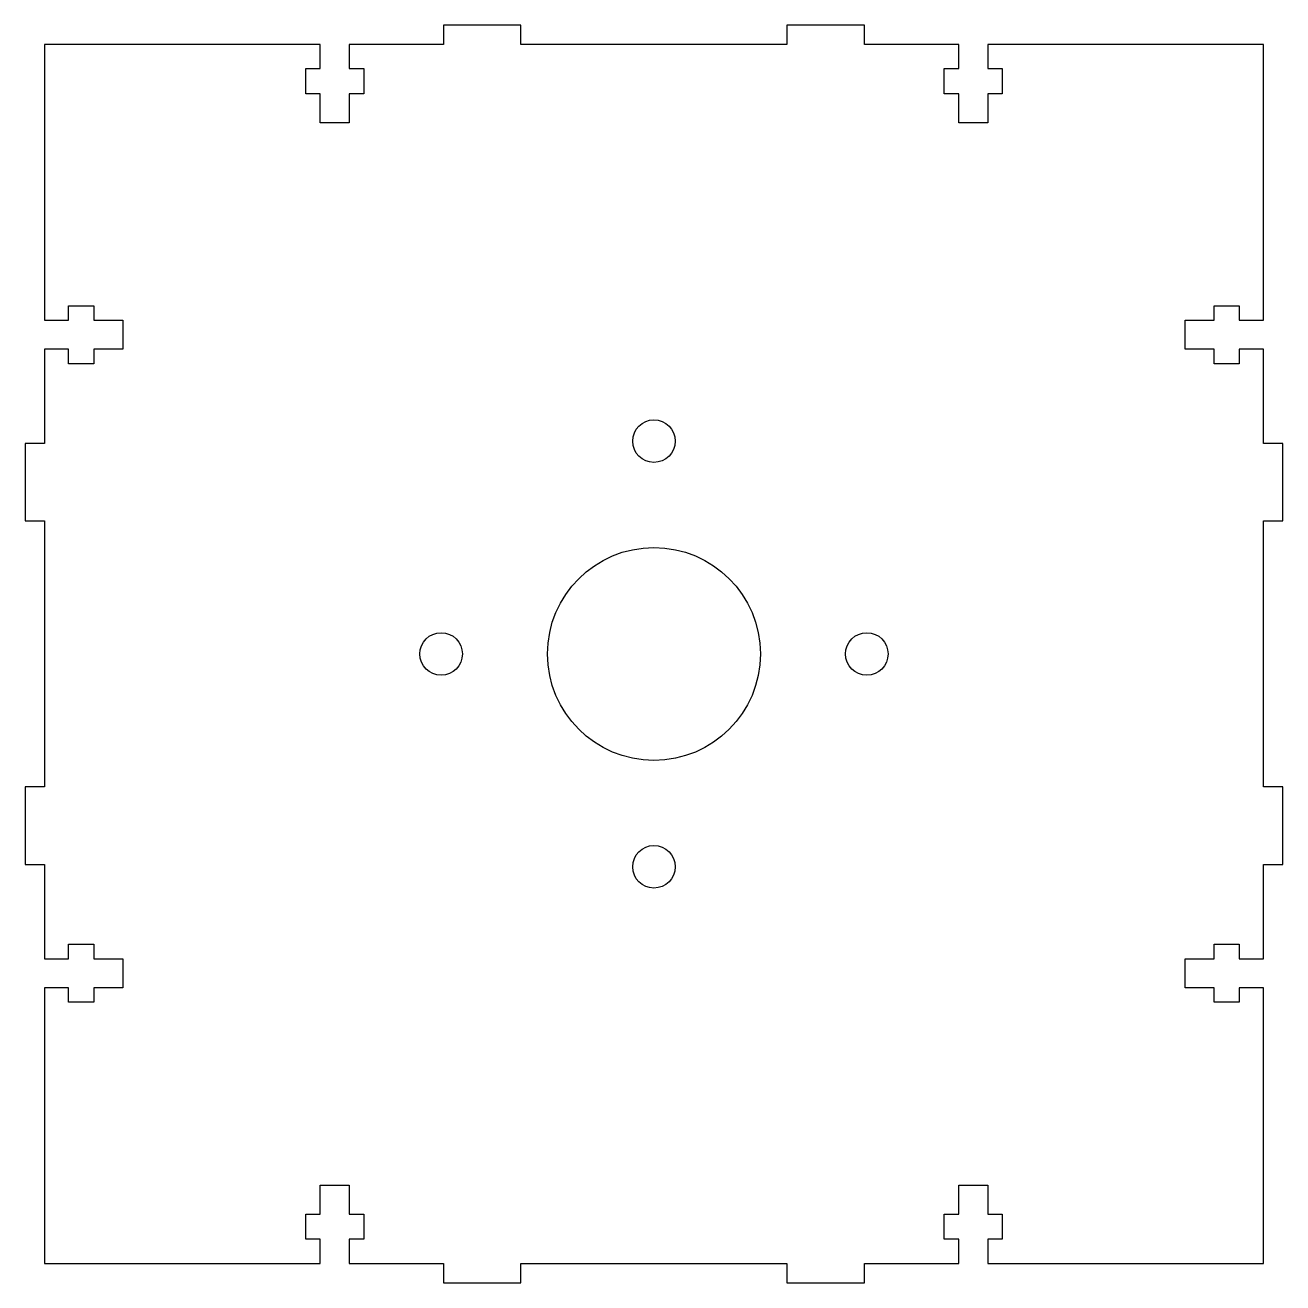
# Model space of a CAD drawing. Header units: millimetres. Extents: x 117 to 247, y -79 to 51.
import ezdxf

# ---------------------------------------------------------------- set-up
doc = ezdxf.new("R2010")
doc.units = ezdxf.units.MM

msp = doc.modelspace()

# ---------------------------------------------------------------- linework, layer by layer
at = {"color": 7, "linetype": 'Continuous', "lineweight": 25}
for p, q in [((159.75, 51), (159.75, 49)), ((167.75, 51), (159.75, 51)), ((167.75, 49), (167.75, 51)), ((195.25, 51), (195.25, 49)), ((203.25, 51), (195.25, 51)), ((203.25, 49), (203.25, 51)), ((118.5, 49), (118.5, 20.5)), ((147, 49), (118.5, 49)), ((147, 46.5), (147, 49)), ((150, 49), (150, 46.5)), ((159.75, 49), (150, 49)), ((195.25, 49), (167.75, 49)), ((213, 49), (203.25, 49)), ((213, 46.5), (213, 49)), ((216, 49), (216, 46.5)), ((244.5, 49), (216, 49)), ((244.5, 20.5), (244.5, 49)), ((145.5, 46.5), (147, 46.5)), ((145.5, 43.9), (145.5, 46.5)), ((150, 46.5), (151.5, 46.5)), ((151.5, 46.5), (151.5, 43.9)), ((211.5, 46.5), (213, 46.5)), ((211.5, 43.9), (211.5, 46.5)), ((216, 46.5), (217.5, 46.5)), ((217.5, 46.5), (217.5, 43.9)), ((147, 43.9), (145.5, 43.9)), ((147, 40.9), (147, 43.9)), ((150, 43.9), (150, 40.9)), ((151.5, 43.9), (150, 43.9)), ((213, 43.9), (211.5, 43.9)), ((213, 40.9), (213, 43.9)), ((216, 43.9), (216, 40.9)), ((217.5, 43.9), (216, 43.9)), ((150, 40.9), (147, 40.9)), ((216, 40.9), (213, 40.9)), ((121, 22), (123.6, 22)), ((121, 20.5), (121, 22)), ((123.6, 22), (123.6, 20.5)), ((239.4, 22), (242, 22)), ((239.4, 20.5), (239.4, 22)), ((242, 22), (242, 20.5)), ((118.5, 20.5), (121, 20.5)), ((123.6, 20.5), (126.6, 20.5)), ((126.6, 20.5), (126.6, 17.5)), ((236.4, 20.5), (239.4, 20.5)), ((236.4, 17.5), (236.4, 20.5)), ((242, 20.5), (244.5, 20.5)), ((118.5, 17.5), (118.5, 7.75)), ((121, 17.5), (118.5, 17.5)), ((121, 16), (121, 17.5)), ((123.6, 17.5), (123.6, 16)), ((126.6, 17.5), (123.6, 17.5)), ((239.4, 17.5), (236.4, 17.5)), ((239.4, 16), (239.4, 17.5)), ((242, 17.5), (242, 16)), ((244.5, 17.5), (242, 17.5)), ((244.5, 7.75), (244.5, 17.5)), ((123.6, 16), (121, 16)), ((242, 16), (239.4, 16)), ((116.5, 7.75), (116.5, -0.25)), ((118.5, 7.75), (116.5, 7.75)), ((246.5, 7.75), (244.5, 7.75)), ((246.5, -0.25), (246.5, 7.75)), ((116.5, -0.25), (118.5, -0.25)), ((118.5, -0.25), (118.5, -27.75)), ((244.5, -0.25), (246.5, -0.25)), ((244.5, -27.75), (244.5, -0.25)), ((116.5, -27.75), (116.5, -35.75)), ((118.5, -27.75), (116.5, -27.75)), ((246.5, -27.75), (244.5, -27.75)), ((246.5, -35.75), (246.5, -27.75)), ((116.5, -35.75), (118.5, -35.75)), ((118.5, -35.75), (118.5, -45.5)), ((244.5, -35.75), (246.5, -35.75)), ((244.5, -45.5), (244.5, -35.75)), ((121, -44), (123.6, -44)), ((121, -45.5), (121, -44)), ((123.6, -44), (123.6, -45.5)), ((239.4, -44), (242, -44)), ((239.4, -45.5), (239.4, -44)), ((242, -44), (242, -45.5)), ((118.5, -45.5), (121, -45.5)), ((123.6, -45.5), (126.6, -45.5)), ((126.6, -45.5), (126.6, -48.5)), ((236.4, -45.5), (239.4, -45.5)), ((236.4, -48.5), (236.4, -45.5)), ((242, -45.5), (244.5, -45.5)), ((118.5, -48.5), (118.5, -77)), ((121, -48.5), (118.5, -48.5)), ((121, -50), (121, -48.5)), ((123.6, -48.5), (123.6, -50)), ((126.6, -48.5), (123.6, -48.5)), ((239.4, -48.5), (236.4, -48.5)), ((239.4, -50), (239.4, -48.5)), ((242, -48.5), (242, -50)), ((244.5, -48.5), (242, -48.5)), ((244.5, -77), (244.5, -48.5)), ((123.6, -50), (121, -50)), ((242, -50), (239.4, -50)), ((147, -68.9), (150, -68.9)), ((147, -71.9), (147, -68.9)), ((150, -68.9), (150, -71.9)), ((213, -68.9), (216, -68.9)), ((213, -71.9), (213, -68.9)), ((216, -68.9), (216, -71.9)), ((145.5, -71.9), (147, -71.9)), ((145.5, -74.5), (145.5, -71.9)), ((150, -71.9), (151.5, -71.9)), ((151.5, -71.9), (151.5, -74.5)), ((211.5, -71.9), (213, -71.9)), ((211.5, -74.5), (211.5, -71.9)), ((216, -71.9), (217.5, -71.9)), ((217.5, -71.9), (217.5, -74.5)), ((147, -74.5), (145.5, -74.5)), ((147, -77), (147, -74.5)), ((150, -74.5), (150, -77)), ((151.5, -74.5), (150, -74.5)), ((213, -74.5), (211.5, -74.5)), ((213, -77), (213, -74.5)), ((216, -74.5), (216, -77)), ((217.5, -74.5), (216, -74.5)), ((118.5, -77), (147, -77)), ((150, -77), (159.75, -77)), ((159.75, -77), (159.75, -79)), ((167.75, -77), (195.25, -77)), ((167.75, -79), (167.75, -77)), ((195.25, -77), (195.25, -79)), ((203.25, -77), (213, -77)), ((203.25, -79), (203.25, -77)), ((216, -77), (244.5, -77)), ((159.75, -79), (167.75, -79)), ((195.25, -79), (203.25, -79))]:
    msp.add_line(p, q, dxfattribs=at)
for centre, radius in [((181.5, 8), 2.2), ((181.5, -14), 11), ((159.5, -14), 2.2), ((203.5, -14), 2.2), ((181.5, -36), 2.2)]:
    msp.add_circle(centre, radius, dxfattribs=at)

doc.saveas('drawing.dxf')
